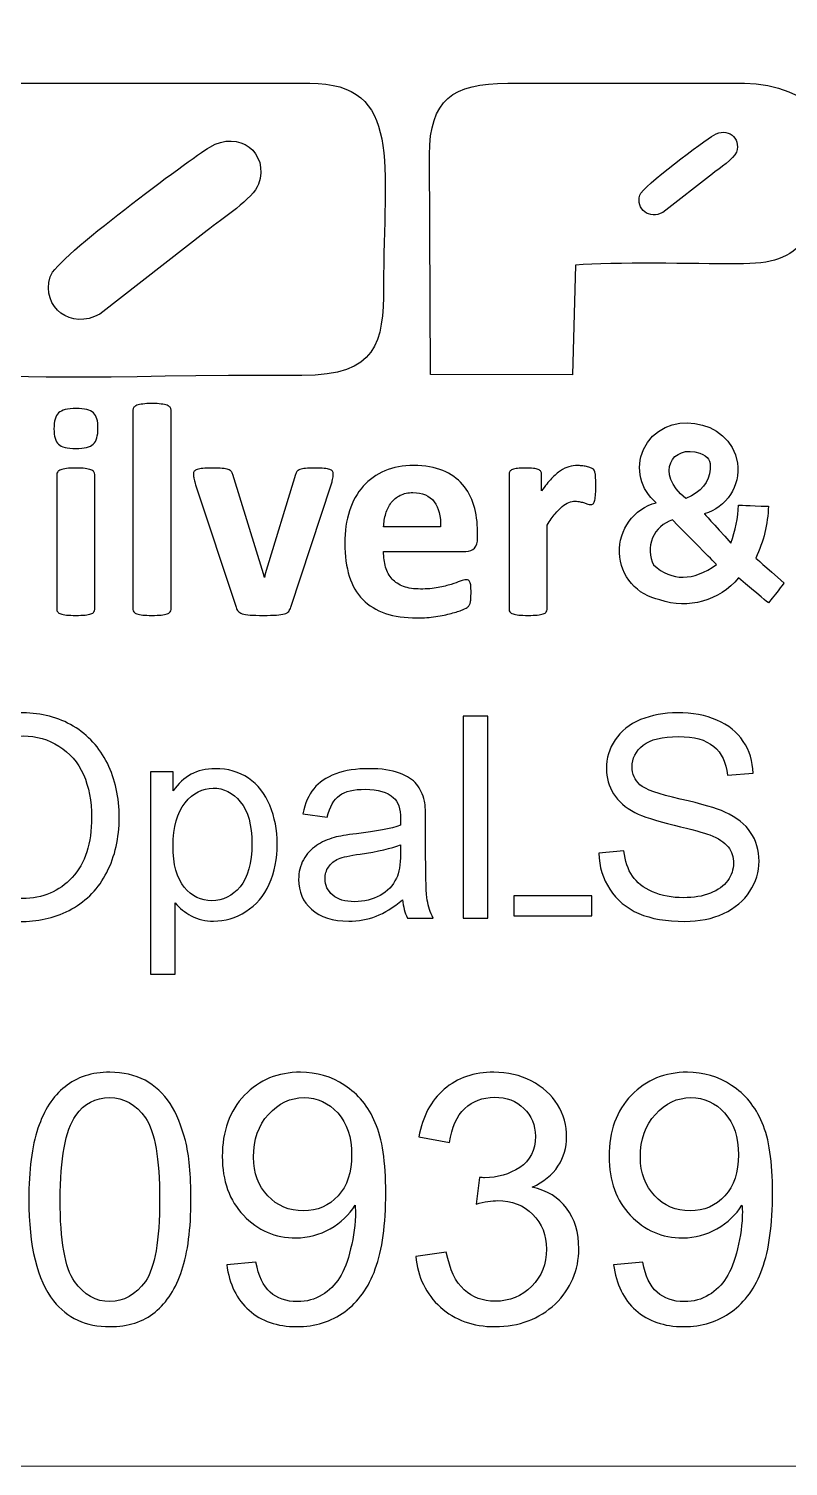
# Model space of a CAD drawing. Header units: millimetres. Extents: x -20 to 20, y -20 to 20.
# Drawn here: x -9.9 to 0.27, y -20 to -0.76 of the extents above; entities that cross this region are included whole.
import ezdxf

# ---------------------------------------------------------------- set-up
doc = ezdxf.new("R2010")
doc.units = ezdxf.units.MM
doc.header["$MEASUREMENT"] = 0
doc.layers.add('Layer 1', color=7, linetype='Continuous')

msp = doc.modelspace()

# ---------------------------------------------------------------- linework, layer by layer
at = {"layer": 'Layer 1', "color": 250, "lineweight": 9}
msp.add_open_spline([(16.9251, 19.9999), (16.9251, 19.9999), (-16.9251, 19.9999), (-16.9251, 19.9999), (-18.6163, 19.9999), (-20, 18.6162), (-20, 16.925), (-20, 16.925), (-20, -16.9251), (-20, -16.9251), (-20, -18.6163), (-18.6163, -20), (-16.9251, -20), (-16.9251, -20), (16.9251, -20), (16.9251, -20), (18.6163, -20), (20, -18.6163), (20, -16.9251), (20, -16.9251), (20, 16.925), (20, 16.925), (20, 18.6162), (18.6163, 19.9999), (16.9251, 19.9999)], degree=3, knots=[0, 0, 0, 0, 0.125, 0.125, 0.125, 0.25, 0.25, 0.25, 0.375, 0.375, 0.375, 0.5, 0.5, 0.5, 0.625, 0.625, 0.625, 0.75, 0.75, 0.75, 0.875, 0.875, 0.875, 1, 1, 1, 1], dxfattribs=at)
at = {"layer": 'Layer 1', "color": 240}
for points, knots in [([(-11.2888, -2.8583), (-11.2888, -5.8946), (-11.8629, -5.3856), (-6.2389, -5.3961), (-5.2343, -5.3979), (-5.1479, -4.9587), (-5.1474, -4.2102), (-5.1464, -2.5605), (-4.8827, -1.4856), (-6.136, -1.4856), (-6.136, -1.4856), (-10.0879, -1.4856), (-10.0879, -1.4856), (-11.2094, -1.4856), (-11.2888, -1.785), (-11.2888, -2.8583)], [0, 0, 0, 0, 0.2, 0.2, 0.2, 0.4, 0.4, 0.4, 0.6, 0.6, 0.6, 0.8, 0.8, 0.8, 1, 1, 1, 1]), ([(-4.5315, -2.4423), (-4.5315, -2.4423), (-4.5188, -5.3858), (-4.5188, -5.3858), (-4.5188, -5.3858), (-2.6156, -5.3909), (-2.6156, -5.3909), (-2.6156, -5.3909), (-2.5777, -3.9209), (-2.5777, -3.9209), (-2.0564, -3.8749), (-0.9934, -3.9028), (-0.4162, -3.9033), (0.0944, -3.9033), (0.2474, -3.8388), (0.5456, -3.5598), (0.7372, -3.3805), (1.0063, -3.0665), (1.0648, -2.734), (1.166, -2.1579), (0.5495, -1.4856), (-0.3122, -1.4856), (-0.3122, -1.4856), (-3.4841, -1.4856), (-3.4841, -1.4856), (-4.2301, -1.4856), (-4.5261, -1.7091), (-4.5315, -2.4423)], [0, 0, 0, 0, 0.1111111, 0.1111111, 0.1111111, 0.2222222, 0.2222222, 0.2222222, 0.3333333, 0.3333333, 0.3333333, 0.4444444, 0.4444444, 0.4444444, 0.5555556, 0.5555556, 0.5555556, 0.6666667, 0.6666667, 0.6666667, 0.7777778, 0.7777778, 0.7777778, 0.8888889, 0.8888889, 0.8888889, 1, 1, 1, 1]), ([(-7.4745, -2.3405), (-7.7334, -2.4978), (-9.54, -3.8259), (-9.6119, -4.0745), (-9.7328, -4.4924), (-9.3285, -4.7889), (-8.9473, -4.5755), (-8.9473, -4.5755), (-7.511, -3.4586), (-7.511, -3.4586), (-7.3182, -3.3046), (-6.8867, -3.0259), (-6.8209, -2.8376), (-6.6728, -2.4128), (-7.0851, -2.1041), (-7.4745, -2.3405)], [0, 0, 0, 0, 0.2, 0.2, 0.2, 0.4, 0.4, 0.4, 0.6, 0.6, 0.6, 0.8, 0.8, 0.8, 1, 1, 1, 1]), ([(-0.7241, -2.1785), (-0.844, -2.2514), (-1.6808, -2.8666), (-1.7141, -2.9817), (-1.7701, -3.1752), (-1.5828, -3.3126), (-1.4063, -3.2137), (-1.4063, -3.2137), (-0.741, -2.6964), (-0.741, -2.6964), (-0.6517, -2.6251), (-0.4518, -2.496), (-0.4214, -2.4088), (-0.3527, -2.212), (-0.5437, -2.069), (-0.7241, -2.1785)], [0, 0, 0, 0, 0.2, 0.2, 0.2, 0.4, 0.4, 0.4, 0.6, 0.6, 0.6, 0.8, 0.8, 0.8, 1, 1, 1, 1]), ([(-7.9928, -8.5283), (-7.9928, -8.5415), (-7.9969, -8.5533), (-8.0052, -8.5637), (-8.0128, -8.574), (-8.0267, -8.5823), (-8.0467, -8.5893), (-8.0662, -8.5955), (-8.0924, -8.6011), (-8.1242, -8.6045), (-8.1568, -8.6079), (-8.1983, -8.6094), (-8.2481, -8.6094), (-8.298, -8.6094), (-8.3395, -8.6079), (-8.3721, -8.6045), (-8.4039, -8.6011), (-8.4302, -8.5955), (-8.4496, -8.5893), (-8.4697, -8.5823), (-8.4835, -8.574), (-8.4911, -8.5637), (-8.4994, -8.5533), (-8.5036, -8.5415), (-8.5036, -8.5283), (-8.5036, -8.5283), (-8.5036, -5.8603), (-8.5036, -5.8603), (-8.5036, -5.8464), (-8.4994, -5.8347), (-8.4911, -5.8236), (-8.4835, -5.8132), (-8.4697, -5.8035), (-8.4496, -5.7966), (-8.4302, -5.789), (-8.4039, -5.7834), (-8.3721, -5.7793), (-8.3395, -5.7751), (-8.298, -5.7731), (-8.2481, -5.7731), (-8.1983, -5.7731), (-8.1568, -5.7751), (-8.1242, -5.7793), (-8.0924, -5.7834), (-8.0662, -5.789), (-8.0467, -5.7966), (-8.0267, -5.8035), (-8.0128, -5.8132), (-8.0052, -5.8236), (-7.9969, -5.8347), (-7.9928, -5.8464), (-7.9928, -5.8603), (-7.9928, -5.8603), (-7.9928, -8.5283), (-7.9928, -8.5283)], [0, 0, 0, 0, 0.0555556, 0.0555556, 0.0555556, 0.1111111, 0.1111111, 0.1111111, 0.1666667, 0.1666667, 0.1666667, 0.2222222, 0.2222222, 0.2222222, 0.2777778, 0.2777778, 0.2777778, 0.3333333, 0.3333333, 0.3333333, 0.3888889, 0.3888889, 0.3888889, 0.4444444, 0.4444444, 0.4444444, 0.5, 0.5, 0.5, 0.5555556, 0.5555556, 0.5555556, 0.6111111, 0.6111111, 0.6111111, 0.6666667, 0.6666667, 0.6666667, 0.7222222, 0.7222222, 0.7222222, 0.7777778, 0.7777778, 0.7777778, 0.8333333, 0.8333333, 0.8333333, 0.8888889, 0.8888889, 0.8888889, 0.9444444, 0.9444444, 0.9444444, 1, 1, 1, 1]), ([(-8.9714, -6.1032), (-8.9714, -6.2063), (-8.9922, -6.2769), (-9.0344, -6.3164), (-9.0766, -6.3558), (-9.1541, -6.3752), (-9.2683, -6.3752), (-9.3832, -6.3752), (-9.4615, -6.3565), (-9.5009, -6.3184), (-9.541, -6.2804), (-9.5611, -6.2119), (-9.5611, -6.1136), (-9.5611, -6.0105), (-9.5403, -5.9392), (-9.4988, -5.899), (-9.458, -5.8596), (-9.3798, -5.8395), (-9.2642, -5.8395), (-9.1507, -5.8395), (-9.0731, -5.8589), (-9.0323, -5.8977), (-8.9915, -5.9357), (-8.9714, -6.0042), (-8.9714, -6.1032)], [0, 0, 0, 0, 0.125, 0.125, 0.125, 0.25, 0.25, 0.25, 0.375, 0.375, 0.375, 0.5, 0.5, 0.5, 0.625, 0.625, 0.625, 0.75, 0.75, 0.75, 0.875, 0.875, 0.875, 1, 1, 1, 1]), ([(-0.4929, -7.6406), (-0.7312, -7.3792), (-0.8503, -7.2484), (-0.8503, -7.2484), (-0.5534, -7.1654), (-0.364, -6.8751), (-0.4077, -6.5699), (-0.4956, -5.9568), (-1.4143, -5.8272), (-1.6655, -6.3901), (-1.7761, -6.6381), (-1.706, -6.9295), (-1.4947, -7.1001), (-1.7948, -7.1819), (-1.9988, -7.4598), (-1.9869, -7.7707), (-1.9749, -8.0815), (-1.7502, -8.343), (-1.4447, -8.4016), (-1.0675, -8.5325), (-0.6486, -8.4158), (-0.3934, -8.1085), (-0.1246, -8.3308), (0.0099, -8.4419), (0.0099, -8.4419), (0.1497, -8.2644), (0.2196, -8.1757), (0.2196, -8.1757), (-0.0349, -7.9534), (-0.1622, -7.8423), (-0.1622, -7.8423), (-0.0548, -7.6189), (0.0017, -7.3877), (0.0072, -7.1486), (-0.2599, -7.1378), (-0.3934, -7.1325), (-0.3934, -7.1325), (-0.4004, -7.3035), (-0.4335, -7.4729), (-0.4929, -7.6406)], [0, 0, 0, 0, 0.0769231, 0.0769231, 0.0769231, 0.1538462, 0.1538462, 0.1538462, 0.2307692, 0.2307692, 0.2307692, 0.3076923, 0.3076923, 0.3076923, 0.3846154, 0.3846154, 0.3846154, 0.4615385, 0.4615385, 0.4615385, 0.5384615, 0.5384615, 0.5384615, 0.6153846, 0.6153846, 0.6153846, 0.6923077, 0.6923077, 0.6923077, 0.7692308, 0.7692308, 0.7692308, 0.8461538, 0.8461538, 0.8461538, 0.9230769, 0.9230769, 0.9230769, 1, 1, 1, 1]), ([(-1.0957, -7.0455), (-0.8891, -6.9543), (-0.7806, -6.8236), (-0.7706, -6.6533), (-0.7637, -6.534), (-0.7918, -6.4809), (-0.9111, -6.4387), (-1.2778, -6.3086), (-1.5224, -6.7048), (-1.0957, -7.0455)], [0, 0, 0, 0, 0.3333333, 0.3333333, 0.3333333, 0.6666667, 0.6666667, 0.6666667, 1, 1, 1, 1]), ([(-9.0129, -8.5283), (-9.0129, -8.5415), (-9.0171, -8.5533), (-9.0254, -8.5637), (-9.033, -8.574), (-9.0468, -8.5823), (-9.0669, -8.5893), (-9.0863, -8.5955), (-9.1126, -8.6011), (-9.1444, -8.6045), (-9.177, -8.6079), (-9.2185, -8.6094), (-9.2683, -8.6094), (-9.3182, -8.6094), (-9.3597, -8.6079), (-9.3922, -8.6045), (-9.4241, -8.6011), (-9.4503, -8.5955), (-9.4697, -8.5893), (-9.4898, -8.5823), (-9.5036, -8.574), (-9.5113, -8.5637), (-9.5196, -8.5533), (-9.5237, -8.5415), (-9.5237, -8.5283), (-9.5237, -8.5283), (-9.5237, -6.7219), (-9.5237, -6.7219), (-9.5237, -6.7088), (-9.5196, -6.6971), (-9.5113, -6.6867), (-9.5036, -6.6763), (-9.4898, -6.6673), (-9.4697, -6.6603), (-9.4503, -6.6527), (-9.4241, -6.6472), (-9.3922, -6.6431), (-9.3597, -6.6389), (-9.3182, -6.6368), (-9.2683, -6.6368), (-9.2185, -6.6368), (-9.177, -6.6389), (-9.1444, -6.6431), (-9.1126, -6.6472), (-9.0863, -6.6527), (-9.0669, -6.6603), (-9.0468, -6.6673), (-9.033, -6.6763), (-9.0254, -6.6867), (-9.0171, -6.6971), (-9.0129, -6.7088), (-9.0129, -6.7219), (-9.0129, -6.7219), (-9.0129, -8.5283), (-9.0129, -8.5283)], [0, 0, 0, 0, 0.0555556, 0.0555556, 0.0555556, 0.1111111, 0.1111111, 0.1111111, 0.1666667, 0.1666667, 0.1666667, 0.2222222, 0.2222222, 0.2222222, 0.2777778, 0.2777778, 0.2777778, 0.3333333, 0.3333333, 0.3333333, 0.3888889, 0.3888889, 0.3888889, 0.4444444, 0.4444444, 0.4444444, 0.5, 0.5, 0.5, 0.5555556, 0.5555556, 0.5555556, 0.6111111, 0.6111111, 0.6111111, 0.6666667, 0.6666667, 0.6666667, 0.7222222, 0.7222222, 0.7222222, 0.7777778, 0.7777778, 0.7777778, 0.8333333, 0.8333333, 0.8333333, 0.8888889, 0.8888889, 0.8888889, 0.9444444, 0.9444444, 0.9444444, 1, 1, 1, 1]), ([(-5.8202, -6.7157), (-5.8202, -6.7227), (-5.8202, -6.731), (-5.8209, -6.7407), (-5.8216, -6.7496), (-5.823, -6.76), (-5.825, -6.7718), (-5.8271, -6.7835), (-5.8299, -6.7967), (-5.8334, -6.8112), (-5.8368, -6.8265), (-5.841, -6.8431), (-5.8465, -6.8618), (-5.8465, -6.8618), (-6.3898, -8.5), (-6.3898, -8.5), (-6.3961, -8.5228), (-6.4057, -8.5415), (-6.4168, -8.5554), (-6.4286, -8.5699), (-6.4473, -8.581), (-6.4736, -8.5893), (-6.4999, -8.5969), (-6.5359, -8.6024), (-6.5809, -8.6052), (-6.6258, -8.6079), (-6.6853, -8.6094), (-6.7581, -8.6094), (-6.8293, -8.6094), (-6.8881, -8.6079), (-6.9332, -8.6045), (-6.9781, -8.6011), (-7.0141, -8.5948), (-7.0397, -8.5872), (-7.0653, -8.5789), (-7.084, -8.5678), (-7.0951, -8.5533), (-7.1068, -8.5395), (-7.1159, -8.5215), (-7.1227, -8.5), (-7.1227, -8.5), (-7.6647, -6.8618), (-7.6647, -6.8618), (-7.673, -6.8347), (-7.6792, -6.8106), (-7.6841, -6.7891), (-7.6889, -6.7676), (-7.6917, -6.7517), (-7.6924, -6.742), (-7.6931, -6.733), (-7.6931, -6.724), (-7.6931, -6.7157), (-7.6931, -6.7026), (-7.6896, -6.6908), (-7.682, -6.6804), (-7.6744, -6.67), (-7.6612, -6.6617), (-7.6426, -6.6548), (-7.6238, -6.6486), (-7.5975, -6.6437), (-7.5651, -6.641), (-7.5318, -6.6382), (-7.4903, -6.6368), (-7.4404, -6.6368), (-7.3851, -6.6368), (-7.3408, -6.6382), (-7.3069, -6.6417), (-7.2736, -6.6451), (-7.2467, -6.65), (-7.2273, -6.6562), (-7.2079, -6.6624), (-7.194, -6.6707), (-7.1858, -6.6825), (-7.1781, -6.6943), (-7.1712, -6.7081), (-7.1657, -6.724), (-7.1657, -6.724), (-6.7546, -8.0536), (-6.7546, -8.0536), (-6.7546, -8.0536), (-6.7421, -8.1041), (-6.7421, -8.1041), (-6.7421, -8.1041), (-6.7304, -8.0536), (-6.7304, -8.0536), (-6.7304, -8.0536), (-6.3269, -6.724), (-6.3269, -6.724), (-6.3227, -6.7081), (-6.3165, -6.6943), (-6.3075, -6.6825), (-6.2985, -6.6707), (-6.2846, -6.6624), (-6.2659, -6.6562), (-6.2466, -6.65), (-6.2217, -6.6451), (-6.1898, -6.6417), (-6.1573, -6.6382), (-6.1158, -6.6368), (-6.0646, -6.6368), (-6.014, -6.6368), (-5.9732, -6.6382), (-5.9414, -6.641), (-5.9095, -6.6437), (-5.8846, -6.6486), (-5.8673, -6.6548), (-5.8493, -6.6617), (-5.8375, -6.67), (-5.8306, -6.6804), (-5.8237, -6.6908), (-5.8202, -6.7026), (-5.8202, -6.7157)], [0, 0, 0, 0, 0.027027, 0.027027, 0.027027, 0.0540541, 0.0540541, 0.0540541, 0.0810811, 0.0810811, 0.0810811, 0.1081081, 0.1081081, 0.1081081, 0.1351351, 0.1351351, 0.1351351, 0.1621622, 0.1621622, 0.1621622, 0.1891892, 0.1891892, 0.1891892, 0.2162162, 0.2162162, 0.2162162, 0.2432432, 0.2432432, 0.2432432, 0.2702703, 0.2702703, 0.2702703, 0.2972973, 0.2972973, 0.2972973, 0.3243243, 0.3243243, 0.3243243, 0.3513514, 0.3513514, 0.3513514, 0.3783784, 0.3783784, 0.3783784, 0.4054054, 0.4054054, 0.4054054, 0.4324324, 0.4324324, 0.4324324, 0.4594595, 0.4594595, 0.4594595, 0.4864865, 0.4864865, 0.4864865, 0.5135135, 0.5135135, 0.5135135, 0.5405405, 0.5405405, 0.5405405, 0.5675676, 0.5675676, 0.5675676, 0.5945946, 0.5945946, 0.5945946, 0.6216216, 0.6216216, 0.6216216, 0.6486486, 0.6486486, 0.6486486, 0.6756757, 0.6756757, 0.6756757, 0.7027027, 0.7027027, 0.7027027, 0.7297297, 0.7297297, 0.7297297, 0.7567568, 0.7567568, 0.7567568, 0.7837838, 0.7837838, 0.7837838, 0.8108108, 0.8108108, 0.8108108, 0.8378378, 0.8378378, 0.8378378, 0.8648649, 0.8648649, 0.8648649, 0.8918919, 0.8918919, 0.8918919, 0.9189189, 0.9189189, 0.9189189, 0.9459459, 0.9459459, 0.9459459, 0.972973, 0.972973, 0.972973, 1, 1, 1, 1]), ([(-3.8878, -7.5712), (-3.8878, -7.6335), (-3.9017, -7.6792), (-3.9293, -7.7089), (-3.957, -7.7387), (-3.9951, -7.7539), (-4.0442, -7.7539), (-4.0442, -7.7539), (-5.1461, -7.7539), (-5.1461, -7.7539), (-5.1461, -7.8307), (-5.1371, -7.8999), (-5.1184, -7.9629), (-5.1004, -8.0252), (-5.0713, -8.0785), (-5.0318, -8.1221), (-4.9917, -8.1657), (-4.9405, -8.1989), (-4.8775, -8.2218), (-4.8146, -8.2446), (-4.7398, -8.2563), (-4.6519, -8.2563), (-4.5626, -8.2563), (-4.4844, -8.2501), (-4.4166, -8.237), (-4.3495, -8.2238), (-4.2906, -8.21), (-4.2415, -8.1941), (-4.1924, -8.1782), (-4.1515, -8.1643), (-4.119, -8.1512), (-4.0864, -8.138), (-4.0601, -8.1318), (-4.04, -8.1318), (-4.0276, -8.1318), (-4.0173, -8.1339), (-4.0096, -8.1387), (-4.0013, -8.1436), (-3.9944, -8.1519), (-3.9888, -8.1643), (-3.984, -8.1761), (-3.9799, -8.1934), (-3.9778, -8.2156), (-3.9757, -8.2377), (-3.975, -8.266), (-3.975, -8.2993), (-3.975, -8.3291), (-3.9757, -8.3547), (-3.9771, -8.3754), (-3.9784, -8.3962), (-3.9805, -8.4142), (-3.9833, -8.4287), (-3.9861, -8.4439), (-3.9896, -8.4564), (-3.9951, -8.4661), (-4.0006, -8.4765), (-4.0076, -8.4862), (-4.0165, -8.4959), (-4.0256, -8.5048), (-4.0491, -8.518), (-4.0885, -8.5346), (-4.128, -8.5512), (-4.1778, -8.5671), (-4.2387, -8.5831), (-4.2996, -8.599), (-4.3688, -8.6128), (-4.447, -8.6246), (-4.5252, -8.6363), (-4.609, -8.6426), (-4.6983, -8.6426), (-4.8595, -8.6426), (-5, -8.6225), (-5.1211, -8.5817), (-5.2416, -8.5415), (-5.3426, -8.4799), (-5.4243, -8.3975), (-5.5053, -8.3152), (-5.5655, -8.2107), (-5.6057, -8.0854), (-5.6451, -7.9595), (-5.6652, -7.8121), (-5.6652, -7.6432), (-5.6652, -7.4826), (-5.6444, -7.3379), (-5.6022, -7.2085), (-5.5606, -7.0798), (-5.4997, -6.9704), (-5.4194, -6.8804), (-5.3398, -6.7905), (-5.243, -6.7219), (-5.1288, -6.6749), (-5.0139, -6.6271), (-4.8851, -6.6036), (-4.7419, -6.6036), (-4.5903, -6.6036), (-4.4609, -6.6258), (-4.3536, -6.6707), (-4.2456, -6.7151), (-4.1577, -6.7773), (-4.0885, -6.8562), (-4.02, -6.9351), (-3.9688, -7.0293), (-3.9363, -7.1372), (-3.9037, -7.2452), (-3.8878, -7.3629), (-3.8878, -7.4902), (-3.8878, -7.4902), (-3.8878, -7.5712), (-3.8878, -7.5712)], [0, 0, 0, 0, 0.0277778, 0.0277778, 0.0277778, 0.0555556, 0.0555556, 0.0555556, 0.0833333, 0.0833333, 0.0833333, 0.1111111, 0.1111111, 0.1111111, 0.1388889, 0.1388889, 0.1388889, 0.1666667, 0.1666667, 0.1666667, 0.1944444, 0.1944444, 0.1944444, 0.2222222, 0.2222222, 0.2222222, 0.25, 0.25, 0.25, 0.2777778, 0.2777778, 0.2777778, 0.3055556, 0.3055556, 0.3055556, 0.3333333, 0.3333333, 0.3333333, 0.3611111, 0.3611111, 0.3611111, 0.3888889, 0.3888889, 0.3888889, 0.4166667, 0.4166667, 0.4166667, 0.4444444, 0.4444444, 0.4444444, 0.4722222, 0.4722222, 0.4722222, 0.5, 0.5, 0.5, 0.5277778, 0.5277778, 0.5277778, 0.5555556, 0.5555556, 0.5555556, 0.5833333, 0.5833333, 0.5833333, 0.6111111, 0.6111111, 0.6111111, 0.6388889, 0.6388889, 0.6388889, 0.6666667, 0.6666667, 0.6666667, 0.6944444, 0.6944444, 0.6944444, 0.7222222, 0.7222222, 0.7222222, 0.75, 0.75, 0.75, 0.7777778, 0.7777778, 0.7777778, 0.8055556, 0.8055556, 0.8055556, 0.8333333, 0.8333333, 0.8333333, 0.8611111, 0.8611111, 0.8611111, 0.8888889, 0.8888889, 0.8888889, 0.9166667, 0.9166667, 0.9166667, 0.9444444, 0.9444444, 0.9444444, 0.9722222, 0.9722222, 0.9722222, 1, 1, 1, 1]), ([(-2.3035, -6.8866), (-2.3035, -6.9351), (-2.3049, -6.9753), (-2.3077, -7.0064), (-2.3105, -7.0375), (-2.3146, -7.0618), (-2.3195, -7.0791), (-2.325, -7.0964), (-2.3326, -7.1088), (-2.3409, -7.1158), (-2.3499, -7.1227), (-2.361, -7.1254), (-2.3748, -7.1254), (-2.3852, -7.1254), (-2.3977, -7.1234), (-2.4115, -7.1186), (-2.4246, -7.1137), (-2.4399, -7.1088), (-2.4572, -7.1033), (-2.4738, -7.0978), (-2.4925, -7.0929), (-2.5126, -7.0881), (-2.5333, -7.0832), (-2.5554, -7.0811), (-2.5797, -7.0811), (-2.6081, -7.0811), (-2.6365, -7.0867), (-2.6648, -7.0985), (-2.6932, -7.1102), (-2.723, -7.1275), (-2.7534, -7.1525), (-2.7839, -7.1767), (-2.8157, -7.2092), (-2.849, -7.2494), (-2.8821, -7.2901), (-2.9174, -7.34), (-2.9555, -7.3995), (-2.9555, -7.3995), (-2.9555, -8.5283), (-2.9555, -8.5283), (-2.9555, -8.5415), (-2.9597, -8.5533), (-2.968, -8.5637), (-2.9756, -8.574), (-2.9894, -8.5823), (-3.0095, -8.5893), (-3.0289, -8.5955), (-3.0552, -8.6011), (-3.087, -8.6045), (-3.1195, -8.6079), (-3.1611, -8.6094), (-3.2109, -8.6094), (-3.2607, -8.6094), (-3.3023, -8.6079), (-3.3348, -8.6045), (-3.3666, -8.6011), (-3.3929, -8.5955), (-3.4123, -8.5893), (-3.4324, -8.5823), (-3.4462, -8.574), (-3.4538, -8.5637), (-3.4621, -8.5533), (-3.4663, -8.5415), (-3.4663, -8.5283), (-3.4663, -8.5283), (-3.4663, -6.7178), (-3.4663, -6.7178), (-3.4663, -6.7047), (-3.4628, -6.6929), (-3.4559, -6.6825), (-3.4497, -6.6721), (-3.4372, -6.6638), (-3.4199, -6.6569), (-3.4019, -6.6507), (-3.3798, -6.6451), (-3.3521, -6.6417), (-3.3244, -6.6382), (-3.2891, -6.6368), (-3.2476, -6.6368), (-3.204, -6.6368), (-3.1687, -6.6382), (-3.1403, -6.6417), (-3.1119, -6.6451), (-3.0898, -6.6507), (-3.0739, -6.6569), (-3.0586, -6.6638), (-3.0476, -6.6721), (-3.0406, -6.6825), (-3.0337, -6.6929), (-3.0302, -6.7047), (-3.0302, -6.7178), (-3.0302, -6.7178), (-3.0302, -6.9435), (-3.0302, -6.9435), (-2.9832, -6.8756), (-2.9382, -6.8203), (-2.8967, -6.7767), (-2.8545, -6.733), (-2.8143, -6.6977), (-2.777, -6.6721), (-2.7389, -6.6465), (-2.7008, -6.6285), (-2.6627, -6.6188), (-2.6254, -6.6084), (-2.5873, -6.6036), (-2.5492, -6.6036), (-2.5319, -6.6036), (-2.5126, -6.6043), (-2.4925, -6.6063), (-2.4724, -6.6084), (-2.451, -6.6119), (-2.4295, -6.6167), (-2.408, -6.6216), (-2.3886, -6.6271), (-2.3727, -6.6327), (-2.3562, -6.6389), (-2.3444, -6.6451), (-2.3367, -6.652), (-2.3299, -6.659), (-2.3243, -6.6666), (-2.3208, -6.6742), (-2.3174, -6.6825), (-2.3146, -6.6936), (-2.3119, -6.7081), (-2.309, -6.7219), (-2.307, -6.7434), (-2.3056, -6.7718), (-2.3043, -6.8002), (-2.3035, -6.8383), (-2.3035, -6.8866)], [0, 0, 0, 0, 0.0232558, 0.0232558, 0.0232558, 0.0465116, 0.0465116, 0.0465116, 0.0697674, 0.0697674, 0.0697674, 0.0930233, 0.0930233, 0.0930233, 0.1162791, 0.1162791, 0.1162791, 0.1395349, 0.1395349, 0.1395349, 0.1627907, 0.1627907, 0.1627907, 0.1860465, 0.1860465, 0.1860465, 0.2093023, 0.2093023, 0.2093023, 0.2325581, 0.2325581, 0.2325581, 0.255814, 0.255814, 0.255814, 0.2790698, 0.2790698, 0.2790698, 0.3023256, 0.3023256, 0.3023256, 0.3255814, 0.3255814, 0.3255814, 0.3488372, 0.3488372, 0.3488372, 0.372093, 0.372093, 0.372093, 0.3953488, 0.3953488, 0.3953488, 0.4186047, 0.4186047, 0.4186047, 0.4418605, 0.4418605, 0.4418605, 0.4651163, 0.4651163, 0.4651163, 0.4883721, 0.4883721, 0.4883721, 0.5116279, 0.5116279, 0.5116279, 0.5348837, 0.5348837, 0.5348837, 0.5581395, 0.5581395, 0.5581395, 0.5813953, 0.5813953, 0.5813953, 0.6046512, 0.6046512, 0.6046512, 0.627907, 0.627907, 0.627907, 0.6511628, 0.6511628, 0.6511628, 0.6744186, 0.6744186, 0.6744186, 0.6976744, 0.6976744, 0.6976744, 0.7209302, 0.7209302, 0.7209302, 0.744186, 0.744186, 0.744186, 0.7674419, 0.7674419, 0.7674419, 0.7906977, 0.7906977, 0.7906977, 0.8139535, 0.8139535, 0.8139535, 0.8372093, 0.8372093, 0.8372093, 0.8604651, 0.8604651, 0.8604651, 0.8837209, 0.8837209, 0.8837209, 0.9069767, 0.9069767, 0.9069767, 0.9302326, 0.9302326, 0.9302326, 0.9534884, 0.9534884, 0.9534884, 0.9767442, 0.9767442, 0.9767442, 1, 1, 1, 1]), ([(-4.3819, -7.4258), (-4.3778, -7.2826), (-4.4069, -7.1698), (-4.4685, -7.0881), (-4.5301, -7.0057), (-4.6249, -6.9649), (-4.7536, -6.9649), (-4.8187, -6.9649), (-4.8755, -6.9774), (-4.9232, -7.0016), (-4.9717, -7.0258), (-5.0118, -7.0583), (-5.0436, -7.0998), (-5.0755, -7.1414), (-5.0997, -7.1898), (-5.1163, -7.2459), (-5.1336, -7.3026), (-5.1433, -7.3622), (-5.1461, -7.4258), (-5.1461, -7.4258), (-4.3819, -7.4258), (-4.3819, -7.4258)], [0, 0, 0, 0, 0.1428571, 0.1428571, 0.1428571, 0.2857143, 0.2857143, 0.2857143, 0.4285714, 0.4285714, 0.4285714, 0.5714286, 0.5714286, 0.5714286, 0.7142857, 0.7142857, 0.7142857, 0.8571429, 0.8571429, 0.8571429, 1, 1, 1, 1]), ([(-1.5308, -7.9337), (-1.5881, -7.8213), (-1.5929, -7.6892), (-1.5436, -7.573), (-1.4943, -7.4568), (-1.3961, -7.3683), (-1.2754, -7.3314), (-0.8828, -7.7294), (-0.6865, -7.9284), (-0.6865, -7.9284), (-0.9999, -8.1527), (-1.2813, -8.1545), (-1.5308, -7.9337)], [0, 0, 0, 0, 0.25, 0.25, 0.25, 0.5, 0.5, 0.5, 0.75, 0.75, 0.75, 1, 1, 1, 1]), ([(-11.271, -11.344), (-11.271, -10.8989), (-11.1503, -10.548), (-10.9089, -10.2953), (-10.6675, -10.0388), (-10.3581, -9.9143), (-9.9771, -9.9143), (-9.7282, -9.9143), (-9.5018, -9.9747), (-9.3019, -10.0916), (-9.102, -10.2123), (-8.9511, -10.3783), (-8.8455, -10.5895), (-8.7399, -10.8046), (-8.687, -11.046), (-8.687, -11.3138), (-8.687, -11.5892), (-8.7436, -11.8344), (-8.853, -12.0494), (-8.9624, -12.2644), (-9.1208, -12.4266), (-9.3208, -12.5398), (-9.5245, -12.6492), (-9.7433, -12.7058), (-9.9771, -12.7058), (-10.2337, -12.7058), (-10.46, -12.6454), (-10.6599, -12.5209), (-10.8599, -12.4002), (-11.0145, -12.2305), (-11.1164, -12.0192), (-11.2182, -11.808), (-11.271, -11.5816), (-11.271, -11.344)], [0, 0, 0, 0, 0.0909091, 0.0909091, 0.0909091, 0.1818182, 0.1818182, 0.1818182, 0.2727273, 0.2727273, 0.2727273, 0.3636364, 0.3636364, 0.3636364, 0.4545455, 0.4545455, 0.4545455, 0.5454545, 0.5454545, 0.5454545, 0.6363636, 0.6363636, 0.6363636, 0.7272727, 0.7272727, 0.7272727, 0.8181818, 0.8181818, 0.8181818, 0.9090909, 0.9090909, 0.9090909, 1, 1, 1, 1]), ([(-4.0811, -12.6605), (-4.0811, -12.6605), (-4.0811, -9.9596), (-4.0811, -9.9596), (-4.0811, -9.9596), (-3.7491, -9.9596), (-3.7491, -9.9596), (-3.7491, -9.9596), (-3.7491, -12.6605), (-3.7491, -12.6605), (-3.7491, -12.6605), (-4.0811, -12.6605), (-4.0811, -12.6605)], [0, 0, 0, 0, 0.25, 0.25, 0.25, 0.5, 0.5, 0.5, 0.75, 0.75, 0.75, 1, 1, 1, 1]), ([(-2.2629, -11.7929), (-2.2629, -11.7929), (-1.9271, -11.7627), (-1.9271, -11.7627), (-1.9121, -11.8985), (-1.8743, -12.0079), (-1.814, -12.0984), (-1.7574, -12.1852), (-1.6669, -12.2531), (-1.5424, -12.3097), (-1.4217, -12.3625), (-1.2821, -12.3889), (-1.1312, -12.3889), (-0.9916, -12.3889), (-0.8747, -12.37), (-0.7691, -12.3285), (-0.6634, -12.287), (-0.588, -12.2305), (-0.5352, -12.1588), (-0.4861, -12.0871), (-0.4597, -12.0117), (-0.4597, -11.9287), (-0.4597, -11.8457), (-0.4824, -11.7702), (-0.5314, -11.7061), (-0.5805, -11.6458), (-0.6634, -11.593), (-0.7766, -11.5477), (-0.8483, -11.5213), (-1.0105, -11.476), (-1.2557, -11.4157), (-1.5047, -11.3553), (-1.6782, -11.3025), (-1.78, -11.2497), (-1.9083, -11.1818), (-2.0026, -11.095), (-2.0667, -10.9969), (-2.1308, -10.8951), (-2.161, -10.7819), (-2.161, -10.6612), (-2.161, -10.5216), (-2.1233, -10.3934), (-2.0441, -10.2764), (-1.9686, -10.1595), (-1.8555, -10.069), (-1.7046, -10.0048), (-1.5575, -9.9445), (-1.3915, -9.9143), (-1.2104, -9.9143), (-1.0105, -9.9143), (-0.8332, -9.9445), (-0.6823, -10.0124), (-0.5276, -10.0765), (-0.4107, -10.1708), (-0.3277, -10.2953), (-0.2447, -10.4198), (-0.2032, -10.5631), (-0.1957, -10.7216), (-0.1957, -10.7216), (-0.539, -10.748), (-0.539, -10.748), (-0.5578, -10.5782), (-0.6182, -10.45), (-0.7238, -10.3632), (-0.8332, -10.2727), (-0.9879, -10.2312), (-1.1953, -10.2312), (-1.4141, -10.2312), (-1.5688, -10.2689), (-1.6706, -10.3481), (-1.7687, -10.4273), (-1.8178, -10.5254), (-1.8178, -10.6348), (-1.8178, -10.7329), (-1.7838, -10.8121), (-1.7121, -10.8762), (-1.6442, -10.9366), (-1.4632, -11.0045), (-1.1727, -11.0686), (-0.8822, -11.1327), (-0.6823, -11.1931), (-0.5767, -11.2421), (-0.4182, -11.3138), (-0.3013, -11.4043), (-0.2296, -11.5137), (-0.1542, -11.6269), (-0.1165, -11.7552), (-0.1165, -11.8985), (-0.1165, -12.0419), (-0.158, -12.1777), (-0.2409, -12.3021), (-0.3202, -12.4304), (-0.4409, -12.5285), (-0.5918, -12.6001), (-0.7464, -12.6718), (-0.92, -12.7058), (-1.1123, -12.7058), (-1.3575, -12.7058), (-1.5612, -12.6718), (-1.7272, -12.6001), (-1.8932, -12.5285), (-2.0215, -12.4191), (-2.1158, -12.2757), (-2.2101, -12.1362), (-2.2591, -11.9739), (-2.2629, -11.7929)], [0, 0, 0, 0, 0.0285714, 0.0285714, 0.0285714, 0.0571429, 0.0571429, 0.0571429, 0.0857143, 0.0857143, 0.0857143, 0.1142857, 0.1142857, 0.1142857, 0.1428571, 0.1428571, 0.1428571, 0.1714286, 0.1714286, 0.1714286, 0.2, 0.2, 0.2, 0.2285714, 0.2285714, 0.2285714, 0.2571429, 0.2571429, 0.2571429, 0.2857143, 0.2857143, 0.2857143, 0.3142857, 0.3142857, 0.3142857, 0.3428571, 0.3428571, 0.3428571, 0.3714286, 0.3714286, 0.3714286, 0.4, 0.4, 0.4, 0.4285714, 0.4285714, 0.4285714, 0.4571429, 0.4571429, 0.4571429, 0.4857143, 0.4857143, 0.4857143, 0.5142857, 0.5142857, 0.5142857, 0.5428571, 0.5428571, 0.5428571, 0.5714286, 0.5714286, 0.5714286, 0.6, 0.6, 0.6, 0.6285714, 0.6285714, 0.6285714, 0.6571429, 0.6571429, 0.6571429, 0.6857143, 0.6857143, 0.6857143, 0.7142857, 0.7142857, 0.7142857, 0.7428571, 0.7428571, 0.7428571, 0.7714286, 0.7714286, 0.7714286, 0.8, 0.8, 0.8, 0.8285714, 0.8285714, 0.8285714, 0.8571429, 0.8571429, 0.8571429, 0.8857143, 0.8857143, 0.8857143, 0.9142857, 0.9142857, 0.9142857, 0.9428571, 0.9428571, 0.9428571, 0.9714286, 0.9714286, 0.9714286, 1, 1, 1, 1]), ([(-10.9014, -11.3515), (-10.9014, -11.6759), (-10.8146, -11.9325), (-10.6373, -12.1211), (-10.4638, -12.3059), (-10.245, -12.4002), (-9.9809, -12.4002), (-9.7131, -12.4002), (-9.4905, -12.3059), (-9.317, -12.1173), (-9.1435, -11.9287), (-9.0567, -11.6609), (-9.0567, -11.3138), (-9.0567, -11.095), (-9.0944, -10.9026), (-9.1661, -10.7404), (-9.2416, -10.5744), (-9.351, -10.45), (-9.4943, -10.3594), (-9.6376, -10.2689), (-9.7961, -10.2236), (-9.9734, -10.2236), (-10.2261, -10.2236), (-10.4449, -10.3104), (-10.626, -10.4839), (-10.8108, -10.6574), (-10.9014, -10.9479), (-10.9014, -11.3515)], [0, 0, 0, 0, 0.1111111, 0.1111111, 0.1111111, 0.2222222, 0.2222222, 0.2222222, 0.3333333, 0.3333333, 0.3333333, 0.4444444, 0.4444444, 0.4444444, 0.5555556, 0.5555556, 0.5555556, 0.6666667, 0.6666667, 0.6666667, 0.7777778, 0.7777778, 0.7777778, 0.8888889, 0.8888889, 0.8888889, 1, 1, 1, 1]), ([(-8.2683, -13.4112), (-8.2683, -13.4112), (-8.2683, -10.7027), (-8.2683, -10.7027), (-8.2683, -10.7027), (-7.9666, -10.7027), (-7.9666, -10.7027), (-7.9666, -10.7027), (-7.9666, -10.9592), (-7.9666, -10.9592), (-7.8949, -10.8611), (-7.8157, -10.7857), (-7.7251, -10.7367), (-7.6346, -10.6876), (-7.5252, -10.6612), (-7.4007, -10.6612), (-7.231, -10.6612), (-7.0838, -10.7027), (-6.9556, -10.7895), (-6.8311, -10.8762), (-6.733, -10.9969), (-6.6689, -11.1516), (-6.6048, -11.31), (-6.5708, -11.4798), (-6.5708, -11.6684), (-6.5708, -11.8646), (-6.6048, -12.0456), (-6.6764, -12.2078), (-6.7481, -12.3663), (-6.8537, -12.487), (-6.9895, -12.5737), (-7.1291, -12.6605), (-7.2725, -12.702), (-7.4233, -12.702), (-7.5327, -12.702), (-7.6308, -12.6794), (-7.7214, -12.6303), (-7.8081, -12.5851), (-7.8798, -12.5285), (-7.9364, -12.4568), (-7.9364, -12.4568), (-7.9364, -13.4112), (-7.9364, -13.4112), (-7.9364, -13.4112), (-8.2683, -13.4112), (-8.2683, -13.4112)], [0, 0, 0, 0, 0.0666667, 0.0666667, 0.0666667, 0.1333333, 0.1333333, 0.1333333, 0.2, 0.2, 0.2, 0.2666667, 0.2666667, 0.2666667, 0.3333333, 0.3333333, 0.3333333, 0.4, 0.4, 0.4, 0.4666667, 0.4666667, 0.4666667, 0.5333333, 0.5333333, 0.5333333, 0.6, 0.6, 0.6, 0.6666667, 0.6666667, 0.6666667, 0.7333333, 0.7333333, 0.7333333, 0.8, 0.8, 0.8, 0.8666667, 0.8666667, 0.8666667, 0.9333333, 0.9333333, 0.9333333, 1, 1, 1, 1]), ([(-4.8921, -12.4153), (-5.0166, -12.5209), (-5.1336, -12.5926), (-5.2467, -12.6379), (-5.3599, -12.6794), (-5.4844, -12.702), (-5.6126, -12.702), (-5.8277, -12.702), (-5.9936, -12.6492), (-6.1106, -12.5436), (-6.2275, -12.4417), (-6.2841, -12.3059), (-6.2841, -12.1437), (-6.2841, -12.0494), (-6.2615, -11.9589), (-6.22, -11.8796), (-6.1747, -11.8004), (-6.1181, -11.7401), (-6.0464, -11.691), (-5.9748, -11.642), (-5.8956, -11.608), (-5.8088, -11.5816), (-5.7409, -11.5665), (-5.6428, -11.5477), (-5.5108, -11.5326), (-5.243, -11.5024), (-5.0468, -11.4647), (-4.9185, -11.4194), (-4.9185, -11.3742), (-4.9185, -11.344), (-4.9185, -11.3327), (-4.9185, -11.1969), (-4.9487, -11.1026), (-5.0128, -11.0497), (-5.0958, -10.9743), (-5.2241, -10.9366), (-5.3901, -10.9366), (-5.5485, -10.9366), (-5.6617, -10.963), (-5.7371, -11.0196), (-5.8126, -11.0724), (-5.8654, -11.1705), (-5.9031, -11.31), (-5.9031, -11.31), (-6.2275, -11.2648), (-6.2275, -11.2648), (-6.1973, -11.1252), (-6.1483, -11.012), (-6.0804, -10.929), (-6.0125, -10.8423), (-5.9144, -10.7781), (-5.7862, -10.7291), (-5.6579, -10.6838), (-5.5108, -10.6612), (-5.341, -10.6612), (-5.1751, -10.6612), (-5.0393, -10.6801), (-4.9336, -10.7216), (-4.828, -10.7593), (-4.7526, -10.8083), (-4.7035, -10.8687), (-4.6545, -10.929), (-4.6205, -11.0045), (-4.5979, -11.095), (-4.5866, -11.1516), (-4.5828, -11.2534), (-4.5828, -11.4006), (-4.5828, -11.4006), (-4.5828, -11.8381), (-4.5828, -11.8381), (-4.5828, -12.1475), (-4.5753, -12.3399), (-4.5602, -12.4228), (-4.5489, -12.5058), (-4.5225, -12.5851), (-4.481, -12.6605), (-4.481, -12.6605), (-4.828, -12.6605), (-4.828, -12.6605), (-4.862, -12.5888), (-4.8808, -12.5096), (-4.8921, -12.4153)], [0, 0, 0, 0, 0.037037, 0.037037, 0.037037, 0.0740741, 0.0740741, 0.0740741, 0.1111111, 0.1111111, 0.1111111, 0.1481481, 0.1481481, 0.1481481, 0.1851852, 0.1851852, 0.1851852, 0.2222222, 0.2222222, 0.2222222, 0.2592593, 0.2592593, 0.2592593, 0.2962963, 0.2962963, 0.2962963, 0.3333333, 0.3333333, 0.3333333, 0.3703704, 0.3703704, 0.3703704, 0.4074074, 0.4074074, 0.4074074, 0.4444444, 0.4444444, 0.4444444, 0.4814815, 0.4814815, 0.4814815, 0.5185185, 0.5185185, 0.5185185, 0.5555556, 0.5555556, 0.5555556, 0.5925926, 0.5925926, 0.5925926, 0.6296296, 0.6296296, 0.6296296, 0.6666667, 0.6666667, 0.6666667, 0.7037037, 0.7037037, 0.7037037, 0.7407407, 0.7407407, 0.7407407, 0.7777778, 0.7777778, 0.7777778, 0.8148148, 0.8148148, 0.8148148, 0.8518519, 0.8518519, 0.8518519, 0.8888889, 0.8888889, 0.8888889, 0.9259259, 0.9259259, 0.9259259, 0.962963, 0.962963, 0.962963, 1, 1, 1, 1]), ([(-7.9666, -11.6948), (-7.9666, -11.9438), (-7.9137, -12.1286), (-7.8157, -12.2493), (-7.7138, -12.37), (-7.5893, -12.4304), (-7.446, -12.4304), (-7.2989, -12.4304), (-7.1706, -12.3663), (-7.0688, -12.2418), (-6.9631, -12.1173), (-6.9103, -11.9249), (-6.9103, -11.6646), (-6.9103, -11.4157), (-6.9594, -11.2308), (-7.065, -11.1063), (-7.1668, -10.9818), (-7.2875, -10.9215), (-7.4309, -10.9215), (-7.5705, -10.9215), (-7.6949, -10.9856), (-7.8043, -11.1176), (-7.9137, -11.2497), (-7.9666, -11.4421), (-7.9666, -11.6948)], [0, 0, 0, 0, 0.125, 0.125, 0.125, 0.25, 0.25, 0.25, 0.375, 0.375, 0.375, 0.5, 0.5, 0.5, 0.625, 0.625, 0.625, 0.75, 0.75, 0.75, 0.875, 0.875, 0.875, 1, 1, 1, 1]), ([(-4.9185, -11.6797), (-5.0393, -11.7288), (-5.2203, -11.7702), (-5.4617, -11.8042), (-5.5975, -11.8231), (-5.6956, -11.8457), (-5.7522, -11.8683), (-5.8088, -11.8947), (-5.8503, -11.9287), (-5.8842, -11.9777), (-5.9144, -12.023), (-5.9295, -12.0758), (-5.9295, -12.1324), (-5.9295, -12.2229), (-5.8956, -12.2946), (-5.8277, -12.3549), (-5.7598, -12.4115), (-5.6617, -12.4417), (-5.5334, -12.4417), (-5.4052, -12.4417), (-5.292, -12.4153), (-5.1939, -12.3587), (-5.0921, -12.3021), (-5.0204, -12.2267), (-4.9751, -12.1286), (-4.9374, -12.0569), (-4.9185, -11.9438), (-4.9185, -11.8004), (-4.9185, -11.8004), (-4.9185, -11.6797), (-4.9185, -11.6797)], [0, 0, 0, 0, 0.1, 0.1, 0.1, 0.2, 0.2, 0.2, 0.3, 0.3, 0.3, 0.4, 0.4, 0.4, 0.5, 0.5, 0.5, 0.6, 0.6, 0.6, 0.7, 0.7, 0.7, 0.8, 0.8, 0.8, 0.9, 0.9, 0.9, 1, 1, 1, 1]), ([(-3.4023, -12.6319), (-3.4023, -12.6319), (-3.4023, -12.3615), (-3.4023, -12.3615), (-3.4023, -12.3615), (-2.3576, -12.3615), (-2.3576, -12.3615), (-2.3576, -12.3615), (-2.3576, -12.6319), (-2.3576, -12.6319), (-2.3576, -12.6319), (-3.4023, -12.6319), (-3.4023, -12.6319)], [0, 0, 0, 0, 0.25, 0.25, 0.25, 0.5, 0.5, 0.5, 0.75, 0.75, 0.75, 1, 1, 1, 1]), ([(-9.8977, -16.4305), (-9.8977, -16.0344), (-9.8558, -15.7176), (-9.7766, -15.4753), (-9.6927, -15.233), (-9.5762, -15.0466), (-9.4131, -14.9208), (-9.2547, -14.7904), (-9.0543, -14.7251), (-8.812, -14.7251), (-8.635, -14.7251), (-8.4766, -14.7624), (-8.3414, -14.8323), (-8.2063, -14.9068), (-8.0945, -15.0094), (-8.0059, -15.1445), (-7.9174, -15.2796), (-7.8522, -15.4473), (-7.8009, -15.6384), (-7.7497, -15.8341), (-7.7264, -16.0997), (-7.7264, -16.4305), (-7.7264, -16.8219), (-7.7683, -17.1387), (-7.8475, -17.3764), (-7.9267, -17.6187), (-8.0479, -17.805), (-8.2063, -17.9355), (-8.3647, -18.066), (-8.5697, -18.1312), (-8.812, -18.1312), (-9.1335, -18.1312), (-9.3852, -18.0147), (-9.5669, -17.7864), (-9.7859, -17.5068), (-9.8977, -17.0549), (-9.8977, -16.4305)], [0, 0, 0, 0, 0.0833333, 0.0833333, 0.0833333, 0.1666667, 0.1666667, 0.1666667, 0.25, 0.25, 0.25, 0.3333333, 0.3333333, 0.3333333, 0.4166667, 0.4166667, 0.4166667, 0.5, 0.5, 0.5, 0.5833333, 0.5833333, 0.5833333, 0.6666667, 0.6666667, 0.6666667, 0.75, 0.75, 0.75, 0.8333333, 0.8333333, 0.8333333, 0.9166667, 0.9166667, 0.9166667, 1, 1, 1, 1]), ([(-7.2464, -17.3018), (-7.2464, -17.3018), (-6.855, -17.2692), (-6.855, -17.2692), (-6.8224, -17.4556), (-6.7572, -17.5861), (-6.664, -17.6699), (-6.5708, -17.7538), (-6.4497, -17.7957), (-6.3006, -17.7957), (-6.1747, -17.7957), (-6.0676, -17.7678), (-5.9697, -17.7072), (-5.8765, -17.6513), (-5.7973, -17.5721), (-5.7368, -17.4789), (-5.6762, -17.381), (-5.6249, -17.2506), (-5.5877, -17.0875), (-5.5457, -16.9244), (-5.5224, -16.7567), (-5.5224, -16.5843), (-5.5224, -16.5656), (-5.5271, -16.5377), (-5.5271, -16.5051), (-5.6063, -16.6355), (-5.7181, -16.738), (-5.8626, -16.8219), (-6.0023, -16.9011), (-6.1561, -16.943), (-6.3192, -16.943), (-6.5988, -16.943), (-6.8317, -16.8405), (-7.0228, -16.6402), (-7.2092, -16.4445), (-7.307, -16.1789), (-7.307, -15.8527), (-7.307, -15.5126), (-7.2092, -15.2423), (-7.0088, -15.0327), (-6.8084, -14.8276), (-6.5615, -14.7251), (-6.2586, -14.7251), (-6.0443, -14.7251), (-5.8439, -14.781), (-5.6669, -14.9022), (-5.4851, -15.0187), (-5.35, -15.1818), (-5.2568, -15.4008), (-5.1636, -15.6151), (-5.117, -15.9273), (-5.117, -16.3373), (-5.117, -16.766), (-5.1636, -17.1015), (-5.2568, -17.3577), (-5.3454, -17.6094), (-5.4851, -17.8004), (-5.6669, -17.9309), (-5.8486, -18.066), (-6.0629, -18.1312), (-6.3099, -18.1312), (-6.5708, -18.1312), (-6.7851, -18.0567), (-6.9482, -17.9122), (-7.1113, -17.7678), (-7.2138, -17.5628), (-7.2464, -17.3018)], [0, 0, 0, 0, 0.0454545, 0.0454545, 0.0454545, 0.0909091, 0.0909091, 0.0909091, 0.1363636, 0.1363636, 0.1363636, 0.1818182, 0.1818182, 0.1818182, 0.2272727, 0.2272727, 0.2272727, 0.2727273, 0.2727273, 0.2727273, 0.3181818, 0.3181818, 0.3181818, 0.3636364, 0.3636364, 0.3636364, 0.4090909, 0.4090909, 0.4090909, 0.4545455, 0.4545455, 0.4545455, 0.5, 0.5, 0.5, 0.5454545, 0.5454545, 0.5454545, 0.5909091, 0.5909091, 0.5909091, 0.6363636, 0.6363636, 0.6363636, 0.6818182, 0.6818182, 0.6818182, 0.7272727, 0.7272727, 0.7272727, 0.7727273, 0.7727273, 0.7727273, 0.8181818, 0.8181818, 0.8181818, 0.8636364, 0.8636364, 0.8636364, 0.9090909, 0.9090909, 0.9090909, 0.9545455, 0.9545455, 0.9545455, 1, 1, 1, 1]), ([(-4.7163, -17.19), (-4.7163, -17.19), (-4.3063, -17.1341), (-4.3063, -17.1341), (-4.2597, -17.3671), (-4.1805, -17.5348), (-4.0686, -17.6373), (-3.9521, -17.7398), (-3.817, -17.7911), (-3.6539, -17.7911), (-3.4582, -17.7911), (-3.2952, -17.7258), (-3.16, -17.5907), (-3.0296, -17.4556), (-2.9643, -17.2925), (-2.9643, -17.0921), (-2.9643, -16.9058), (-3.0249, -16.752), (-3.1507, -16.6262), (-3.2719, -16.5051), (-3.4256, -16.4445), (-3.6167, -16.4445), (-3.6959, -16.4445), (-3.7937, -16.4585), (-3.9056, -16.4911), (-3.9056, -16.4911), (-3.8636, -16.1323), (-3.8636, -16.1323), (-3.8357, -16.137), (-3.8124, -16.137), (-3.7937, -16.137), (-3.6213, -16.137), (-3.4629, -16.0904), (-3.3231, -16.0018), (-3.1833, -15.9086), (-3.1134, -15.7689), (-3.1134, -15.5825), (-3.1134, -15.4287), (-3.1647, -15.3076), (-3.2672, -15.2097), (-3.3697, -15.1072), (-3.5002, -15.0606), (-3.6586, -15.0606), (-3.8217, -15.0606), (-3.9521, -15.1119), (-4.0593, -15.2097), (-4.1665, -15.3122), (-4.2317, -15.466), (-4.2643, -15.6663), (-4.2643, -15.6663), (-4.6744, -15.5918), (-4.6744, -15.5918), (-4.6231, -15.3169), (-4.5113, -15.1025), (-4.3342, -14.9534), (-4.1572, -14.7997), (-3.9335, -14.7251), (-3.6679, -14.7251), (-3.4862, -14.7251), (-3.3185, -14.7624), (-3.1694, -14.8416), (-3.0156, -14.9208), (-2.8944, -15.028), (-2.8152, -15.1585), (-2.736, -15.2936), (-2.6941, -15.438), (-2.6941, -15.5918), (-2.6941, -15.7316), (-2.7314, -15.862), (-2.8106, -15.9832), (-2.8851, -16.0997), (-3.0016, -16.1929), (-3.1554, -16.2628), (-2.955, -16.3094), (-2.8013, -16.4025), (-2.6941, -16.547), (-2.5869, -16.6914), (-2.531, -16.8685), (-2.531, -17.0875), (-2.531, -17.3764), (-2.6382, -17.6233), (-2.8478, -17.8283), (-3.0622, -18.0287), (-3.3324, -18.1312), (-3.6539, -18.1312), (-3.9475, -18.1312), (-4.1898, -18.0427), (-4.3855, -17.8703), (-4.5765, -17.6932), (-4.6883, -17.4696), (-4.7163, -17.19)], [0, 0, 0, 0, 0.0333333, 0.0333333, 0.0333333, 0.0666667, 0.0666667, 0.0666667, 0.1, 0.1, 0.1, 0.1333333, 0.1333333, 0.1333333, 0.1666667, 0.1666667, 0.1666667, 0.2, 0.2, 0.2, 0.2333333, 0.2333333, 0.2333333, 0.2666667, 0.2666667, 0.2666667, 0.3, 0.3, 0.3, 0.3333333, 0.3333333, 0.3333333, 0.3666667, 0.3666667, 0.3666667, 0.4, 0.4, 0.4, 0.4333333, 0.4333333, 0.4333333, 0.4666667, 0.4666667, 0.4666667, 0.5, 0.5, 0.5, 0.5333333, 0.5333333, 0.5333333, 0.5666667, 0.5666667, 0.5666667, 0.6, 0.6, 0.6, 0.6333333, 0.6333333, 0.6333333, 0.6666667, 0.6666667, 0.6666667, 0.7, 0.7, 0.7, 0.7333333, 0.7333333, 0.7333333, 0.7666667, 0.7666667, 0.7666667, 0.8, 0.8, 0.8, 0.8333333, 0.8333333, 0.8333333, 0.8666667, 0.8666667, 0.8666667, 0.9, 0.9, 0.9, 0.9333333, 0.9333333, 0.9333333, 0.9666667, 0.9666667, 0.9666667, 1, 1, 1, 1]), ([(-2.065, -17.3018), (-2.065, -17.3018), (-1.6736, -17.2692), (-1.6736, -17.2692), (-1.641, -17.4556), (-1.5758, -17.5861), (-1.4826, -17.6699), (-1.3894, -17.7538), (-1.2683, -17.7957), (-1.1192, -17.7957), (-0.9933, -17.7957), (-0.8862, -17.7678), (-0.7883, -17.7072), (-0.6951, -17.6513), (-0.6159, -17.5721), (-0.5554, -17.4789), (-0.4948, -17.381), (-0.4435, -17.2506), (-0.4063, -17.0875), (-0.3643, -16.9244), (-0.341, -16.7567), (-0.341, -16.5843), (-0.341, -16.5656), (-0.3457, -16.5377), (-0.3457, -16.5051), (-0.4249, -16.6355), (-0.5367, -16.738), (-0.6812, -16.8219), (-0.8209, -16.9011), (-0.9747, -16.943), (-1.1378, -16.943), (-1.4174, -16.943), (-1.6503, -16.8405), (-1.8414, -16.6402), (-2.0278, -16.4445), (-2.1256, -16.1789), (-2.1256, -15.8527), (-2.1256, -15.5126), (-2.0278, -15.2423), (-1.8274, -15.0327), (-1.627, -14.8276), (-1.3801, -14.7251), (-1.0772, -14.7251), (-0.8629, -14.7251), (-0.6625, -14.781), (-0.4855, -14.9022), (-0.3037, -15.0187), (-0.1686, -15.1818), (-0.0754, -15.4008), (0.0178, -15.6151), (0.0644, -15.9273), (0.0644, -16.3373), (0.0644, -16.766), (0.0178, -17.1015), (-0.0754, -17.3577), (-0.164, -17.6094), (-0.3037, -17.8004), (-0.4855, -17.9309), (-0.6672, -18.066), (-0.8815, -18.1312), (-1.1285, -18.1312), (-1.3894, -18.1312), (-1.6037, -18.0567), (-1.7668, -17.9122), (-1.9299, -17.7678), (-2.0324, -17.5628), (-2.065, -17.3018)], [0, 0, 0, 0, 0.0454545, 0.0454545, 0.0454545, 0.0909091, 0.0909091, 0.0909091, 0.1363636, 0.1363636, 0.1363636, 0.1818182, 0.1818182, 0.1818182, 0.2272727, 0.2272727, 0.2272727, 0.2727273, 0.2727273, 0.2727273, 0.3181818, 0.3181818, 0.3181818, 0.3636364, 0.3636364, 0.3636364, 0.4090909, 0.4090909, 0.4090909, 0.4545455, 0.4545455, 0.4545455, 0.5, 0.5, 0.5, 0.5454545, 0.5454545, 0.5454545, 0.5909091, 0.5909091, 0.5909091, 0.6363636, 0.6363636, 0.6363636, 0.6818182, 0.6818182, 0.6818182, 0.7272727, 0.7272727, 0.7272727, 0.7727273, 0.7727273, 0.7727273, 0.8181818, 0.8181818, 0.8181818, 0.8636364, 0.8636364, 0.8636364, 0.9090909, 0.9090909, 0.9090909, 0.9545455, 0.9545455, 0.9545455, 1, 1, 1, 1]), ([(-9.4783, -16.4305), (-9.4783, -16.9803), (-9.4131, -17.3438), (-9.2873, -17.5255), (-9.1568, -17.7072), (-8.9984, -17.7957), (-8.812, -17.7957), (-8.6257, -17.7957), (-8.4672, -17.7025), (-8.3368, -17.5255), (-8.211, -17.3438), (-8.1457, -16.9757), (-8.1457, -16.4305), (-8.1457, -15.8807), (-8.211, -15.5172), (-8.3368, -15.3355), (-8.4626, -15.1538), (-8.6257, -15.0653), (-8.8167, -15.0653), (-9.0031, -15.0653), (-9.1568, -15.1445), (-9.2687, -15.3029), (-9.4085, -15.5079), (-9.4783, -15.8807), (-9.4783, -16.4305)], [0, 0, 0, 0, 0.125, 0.125, 0.125, 0.25, 0.25, 0.25, 0.375, 0.375, 0.375, 0.5, 0.5, 0.5, 0.625, 0.625, 0.625, 0.75, 0.75, 0.75, 0.875, 0.875, 0.875, 1, 1, 1, 1]), ([(-5.5737, -15.8294), (-5.5737, -15.5965), (-5.6342, -15.4101), (-5.7601, -15.2703), (-5.8812, -15.1352), (-6.035, -15.0653), (-6.212, -15.0653), (-6.3937, -15.0653), (-6.5522, -15.1398), (-6.6873, -15.2889), (-6.8224, -15.4334), (-6.8876, -15.6291), (-6.8876, -15.862), (-6.8876, -16.0764), (-6.8224, -16.2488), (-6.6966, -16.3792), (-6.5708, -16.5144), (-6.4124, -16.5796), (-6.2213, -16.5796), (-6.035, -16.5796), (-5.8765, -16.5144), (-5.7554, -16.3792), (-5.6342, -16.2488), (-5.5737, -16.0624), (-5.5737, -15.8294)], [0, 0, 0, 0, 0.125, 0.125, 0.125, 0.25, 0.25, 0.25, 0.375, 0.375, 0.375, 0.5, 0.5, 0.5, 0.625, 0.625, 0.625, 0.75, 0.75, 0.75, 0.875, 0.875, 0.875, 1, 1, 1, 1]), ([(-0.3923, -15.8294), (-0.3923, -15.5965), (-0.4528, -15.4101), (-0.5787, -15.2703), (-0.6998, -15.1352), (-0.8536, -15.0653), (-1.0306, -15.0653), (-1.2123, -15.0653), (-1.3708, -15.1398), (-1.5059, -15.2889), (-1.641, -15.4334), (-1.7062, -15.6291), (-1.7062, -15.862), (-1.7062, -16.0764), (-1.641, -16.2488), (-1.5152, -16.3792), (-1.3894, -16.5144), (-1.231, -16.5796), (-1.0399, -16.5796), (-0.8536, -16.5796), (-0.6951, -16.5144), (-0.574, -16.3792), (-0.4528, -16.2488), (-0.3923, -16.0624), (-0.3923, -15.8294)], [0, 0, 0, 0, 0.125, 0.125, 0.125, 0.25, 0.25, 0.25, 0.375, 0.375, 0.375, 0.5, 0.5, 0.5, 0.625, 0.625, 0.625, 0.75, 0.75, 0.75, 0.875, 0.875, 0.875, 1, 1, 1, 1])]:
    msp.add_open_spline(points, degree=3, knots=knots, dxfattribs=at)

doc.saveas('drawing.dxf')
